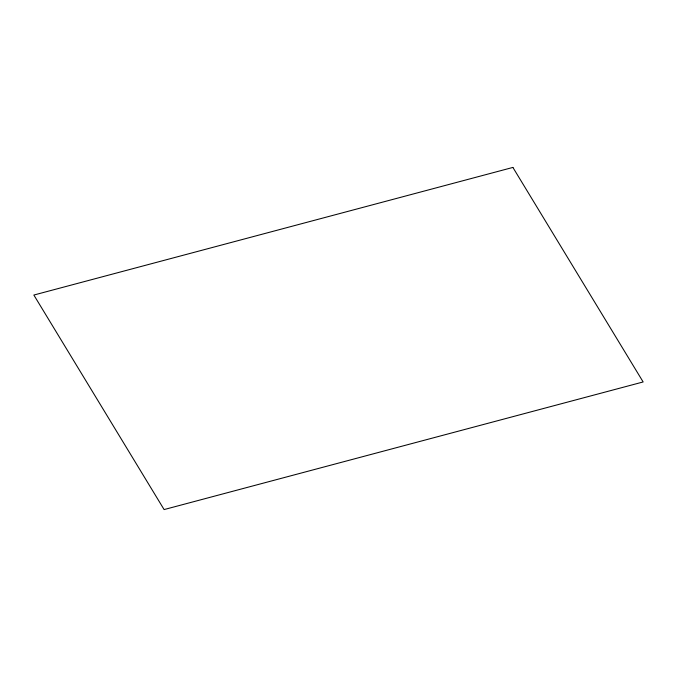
<?xml version="1.0" encoding="UTF-8"?>
<svg xmlns="http://www.w3.org/2000/svg" width="677" height="677" viewBox="0 0 677 677"><rect width="100%" height="100%" fill="white"/><g stroke="black" fill="none" stroke-linecap="round" stroke-linejoin="round"><path stroke-width="1.02" d="M512.895 167.431L33.85 295.045L164.105 509.569L643.15 381.955L512.895 167.431"/></g></svg>
